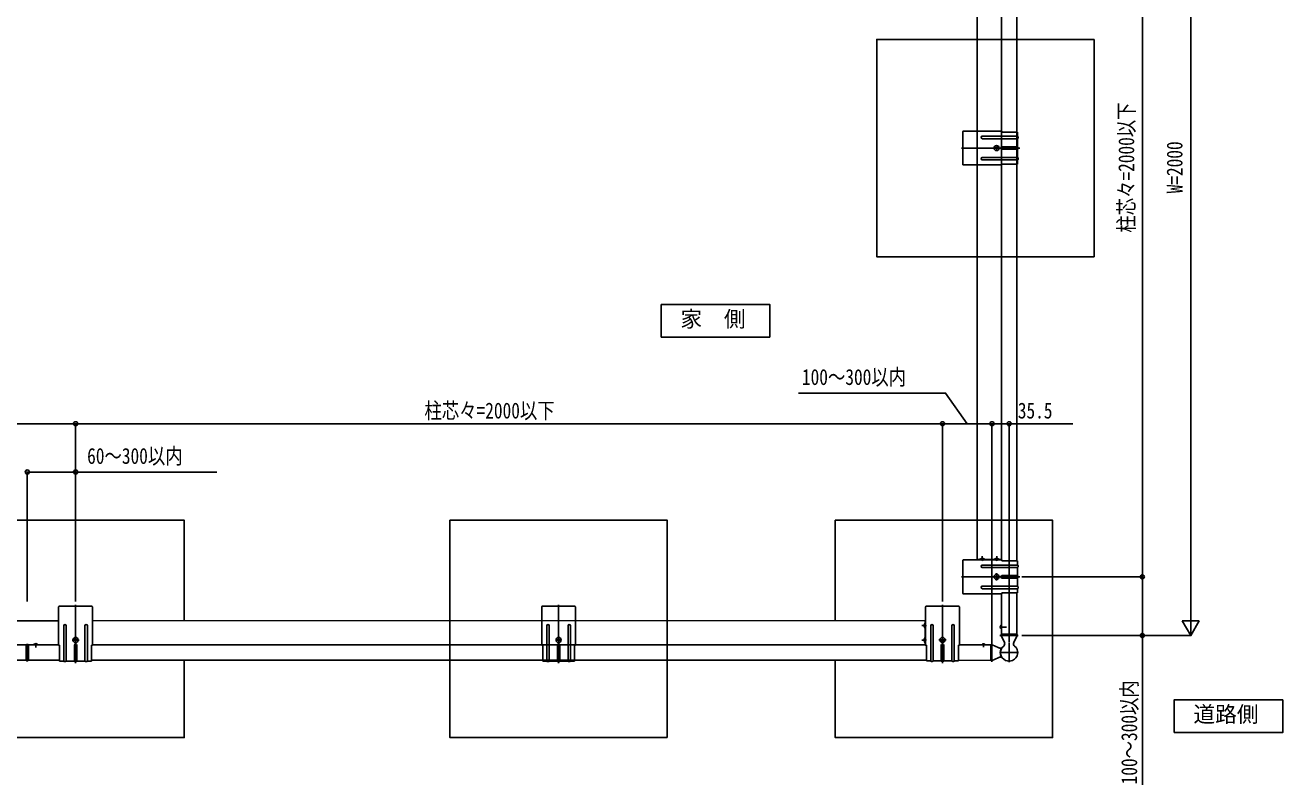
# Model space of a CAD drawing. Units: millimetres, scale not verified. Extents: x -4205 to 4205, y -2970 to 2970.
# Drawn here: x -7 to 2597, y 70 to 1644 of the extents above; entities that cross this region are included whole.
import ezdxf
from ezdxf.enums import TextEntityAlignment as Align

# ---------------------------------------------------------------- set-up
doc = ezdxf.new("R2010")
doc.units = ezdxf.units.MM
doc.header["$LTSCALE"] = 10
for name, color, linetype in [('0-1_USER1', 3, 'Continuous'), ('0-2_YKK_A1', 4, 'Continuous'), ('0-3_YKK_D', 6, 'Continuous')]:
    doc.layers.add(name, color=color, linetype=linetype)
doc.styles.add('ＭＳ ゴシック', font='')
doc.styles.get('ＭＳ ゴシック').set_extended_font_data('MS Gothic')

msp = doc.modelspace()

# ---------------------------------------------------------------- linework, layer by layer
at = {"layer": '0-1_USER1'}
for points in [[(1535.05, 997.54), (1535.05, 1065.04), (1310.05, 1065.04), (1310.05, 997.54)], [(2597.4, 246.22), (2372.4, 246.22), (2372.4, 178.72), (2597.4, 178.72)]]:
    msp.add_lwpolyline(points, close=True, dxfattribs=at)
at = {"layer": '0-2_YKK_A1'}
for p, q in [((1964.52, 2241.46), (1964.52, 536.97)), ((2014.52, 2241.46), (2014.52, 535.96)), ((2046.52, 2244.46), (2046.52, 533.96)), ((1934.52, 1355.71), (1934.52, 1422.71)), ((1936.02, 1424.21), (2015.52, 1424.21)), ((2048.02, 1413.71), (1975.02, 1413.71)), ((1975.02, 1408.71), (2048.02, 1408.71)), ((2015.52, 1422.21), (2015.52, 1424.21)), ((2015.52, 1422.21), (2048.02, 1422.21)), ((2048.02, 1422.21), (2048.02, 1413.71)), ((2048.02, 1408.71), (2048.02, 1391.71)), ((2049.02, 1409.71), (2049.02, 1412.71)), ((2052.72, 1389.21), (1931.86, 1389.21)), ((2004.04, 1390.65), (2004.04, 1391.61)), ((2048.02, 1391.71), (2015.82, 1391.71)), ((2015.82, 1386.71), (2048.02, 1386.71)), ((2048.02, 1386.71), (2048.02, 1369.71)), ((2049.02, 1387.71), (2049.02, 1390.71)), ((1975.02, 1369.71), (2048.02, 1369.71)), ((2048.02, 1364.71), (1975.02, 1364.71)), ((2048.02, 1356.21), (2015.52, 1356.21)), ((2015.52, 1354.21), (2015.52, 1356.21)), ((2048.02, 1364.71), (2048.02, 1356.21)), ((2049.02, 1368.71), (2049.02, 1365.71)), ((2015.52, 1354.21), (1936.02, 1354.21)), ((1934.52, 534.46), (1934.52, 467.46)), ((2015.52, 535.96), (1936.02, 535.96)), ((1980.72, 535.97), (1968.92, 535.97)), ((1974.82, 543.97), (1974.82, 535.19)), ((2048.02, 525.46), (1975.02, 525.46)), ((1980.2, 536.97), (1999.45, 536.97)), ((1980.72, 536.47), (1980.72, 535.97)), ((2010.72, 535.97), (1998.92, 535.97)), ((2004.82, 543.97), (2004.82, 534.47)), ((2010.72, 536.47), (2010.72, 535.97)), ((2015.52, 535.96), (2015.52, 533.96)), ((2048.02, 533.96), (2015.52, 533.96)), ((2048.02, 525.46), (2048.02, 533.96)), ((2049.02, 521.46), (2049.02, 524.46)), ((2052.72, 500.96), (1931.86, 500.96)), ((1975.02, 520.46), (2048.02, 520.46)), ((2008.77, 500.96), (2000.27, 500.96)), ((2004.04, 499.52), (2004.04, 498.56)), ((2004.52, 508.26), (2004.52, 493.66)), ((2015.82, 503.46), (2048.02, 503.46)), ((2048.02, 498.46), (2015.82, 498.46)), ((2048.02, 503.46), (2048.02, 520.46)), ((2048.02, 481.46), (2048.02, 498.46)), ((2049.02, 502.46), (2049.02, 499.46)), ((1975.02, 481.46), (2048.02, 481.46)), ((2048.02, 476.46), (1975.02, 476.46)), ((2048.02, 467.96), (2048.02, 476.46)), ((2049.02, 480.46), (2049.02, 477.46)), ((1892.52, 322.02), (1892.52, 442.88)), ((1936.02, 465.96), (2015.52, 465.96)), ((2014.52, 381.96), (2014.52, 465.96)), ((2015.52, 467.96), (2048.02, 467.96)), ((2015.52, 467.96), (2015.52, 465.96)), ((2046.52, 467.96), (2046.52, 381.96)), ((62.02, 359.12), (62.02, 438.62)), ((63.52, 440.12), (130.52, 440.12)), ((97.02, 321.92), (97.02, 442.78)), ((132.02, 438.62), (132.02, 359.12)), ((1062.52, 359.12), (1062.52, 438.62)), ((1064.02, 440.12), (1131.02, 440.12)), ((1097.52, 321.92), (1097.52, 442.78)), ((1132.52, 438.62), (1132.52, 359.12)), ((1857.52, 359.22), (1857.52, 438.72)), ((1859.02, 440.22), (1926.02, 440.22)), ((1927.52, 438.72), (1927.52, 359.22)), ((62.02, 410.12), (-1866.98, 410.12)), ((72.52, 326.62), (72.52, 399.62)), ((77.52, 399.62), (77.52, 326.62)), ((116.52, 399.62), (116.52, 326.62)), ((121.52, 326.62), (121.52, 399.62)), ((1856.52, 410.22), (132.02, 410.12)), ((1073.02, 326.62), (1073.02, 399.62)), ((1078.02, 399.62), (1078.02, 326.62)), ((1117.02, 399.62), (1117.02, 326.62)), ((1122.02, 326.62), (1122.02, 399.62)), ((1849.52, 399.92), (1858.3, 399.92)), ((1856.52, 394.54), (1856.52, 375.3)), ((1857.01, 394.02), (1857.52, 394.02)), ((1857.52, 394.02), (1857.52, 405.82)), ((1868.02, 326.72), (1868.02, 399.72)), ((1873.02, 399.72), (1873.02, 326.72)), ((1912.02, 399.72), (1912.02, 326.72)), ((1917.02, 326.72), (1917.02, 399.72)), ((2011.02, 396.96), (2025.17, 396.96)), ((2012.55, 399.01), (2014.37, 398.11)), ((2012.55, 394.91), (2014.37, 395.82)), ((2014.98, 396.96), (2014.37, 398.11)), ((2014.98, 396.96), (2014.37, 395.82)), ((2014.52, 393.37), (2014.52, 400.56)), ((89.72, 370.12), (104.32, 370.12)), ((97.02, 365.87), (97.02, 374.37)), ((98.46, 370.6), (99.42, 370.6)), ((1098.96, 370.6), (1099.92, 370.6)), ((1849.52, 369.92), (1859.02, 369.92)), ((1857.52, 364.02), (1857.52, 375.82)), ((1885.22, 370.22), (1899.82, 370.22)), ((1892.52, 365.97), (1892.52, 374.47)), ((1893.96, 370.7), (1894.92, 370.7)), ((2049.46, 379.46), (2011.58, 379.46)), ((2014.02, 381.16), (2014.02, 379.41)), ((2014.05, 379.29), (2020.83, 364.74)), ((2014.32, 381.46), (2028.17, 381.46)), ((2046.52, 381.96), (2014.52, 381.96)), ((2016.47, 381.96), (2016.47, 381.46)), ((2018.74, 381.96), (2018.74, 381.46)), ((2019.92, 381.96), (2019.92, 381.46)), ((2021.22, 381.96), (2021.22, 381.46)), ((2024.52, 381.96), (2024.52, 381.46)), ((2026.02, 381.96), (2026.02, 381.46)), ((2028.27, 381.26), (2028.17, 381.26)), ((2032.77, 381.26), (2028.27, 381.26)), ((2032.87, 381.26), (2032.77, 381.26)), ((2032.87, 381.46), (2046.72, 381.46)), ((2035.02, 381.96), (2035.02, 381.46)), ((2036.52, 381.96), (2036.52, 381.46)), ((2039.82, 381.96), (2039.82, 381.46)), ((2040.21, 364.74), (2046.99, 379.29)), ((2041.12, 381.96), (2041.12, 381.46)), ((2042.29, 381.96), (2042.29, 381.46)), ((2044.57, 381.96), (2044.57, 381.46)), ((2047.02, 379.41), (2047.02, 381.16)), ((-1867.98, 360.12), (-5.48, 360.12)), ((-5.48, 328.12), (-5.48, 360.12)), ((-4.98, 359.61), (-4.98, 360.32)), ((-4.98, 328.64), (-4.98, 359.61)), ((-4.7, 360.62), (-2.98, 360.72)), ((-2.98, 325.82), (-2.98, 362.2)), ((-2.98, 360.72), (-1.26, 360.62)), ((-0.98, 360.32), (-0.98, 359.61)), ((-0.98, 359.61), (-0.98, 328.64)), ((-0.48, 360.12), (62.02, 360.12)), ((-0.48, 328.12), (-0.48, 360.12)), ((18.12, 360.12), (10.92, 360.12)), ((12.47, 362.09), (13.37, 360.27)), ((14.52, 359.66), (13.37, 360.27)), ((14.52, 363.62), (14.52, 354.47)), ((14.52, 359.66), (15.66, 360.27)), ((16.57, 362.09), (15.66, 360.27)), ((62.02, 359.12), (64.02, 359.12)), ((64.02, 326.62), (64.02, 359.12)), ((94.52, 358.82), (94.52, 326.62)), ((99.52, 326.62), (99.52, 358.82)), ((130.02, 359.12), (130.02, 326.62)), ((130.02, 359.12), (132.02, 359.12)), ((1856.52, 360.22), (132.02, 360.12)), ((1062.52, 359.12), (1064.52, 359.12)), ((1064.52, 326.62), (1064.52, 359.12)), ((1095.02, 358.82), (1095.02, 326.62)), ((1100.02, 326.62), (1100.02, 358.82)), ((1130.52, 359.12), (1130.52, 326.62)), ((1130.52, 359.12), (1132.52, 359.12)), ((1857.01, 364.02), (1857.52, 364.02)), ((1857.52, 359.22), (1859.52, 359.22)), ((1859.52, 326.72), (1859.52, 359.22)), ((1890.02, 358.92), (1890.02, 326.72)), ((1895.02, 326.72), (1895.02, 358.92)), ((1925.52, 359.22), (1925.52, 326.72)), ((1925.52, 359.22), (1927.52, 359.22)), ((1927.52, 360.06), (1992.52, 359.96)), ((1981.12, 359.96), (1973.92, 359.96)), ((1975.47, 361.93), (1976.37, 360.12)), ((1977.52, 359.51), (1976.37, 360.12)), ((1977.52, 363.46), (1977.52, 355.43)), ((1977.52, 359.51), (1978.66, 360.12)), ((1979.57, 361.93), (1978.66, 360.12)), ((1992.52, 327.96), (1992.52, 359.96)), ((1992.52, 358.02), (1993.02, 358.02)), ((1992.52, 355.74), (1993.02, 355.74)), ((1992.52, 354.56), (1993.02, 354.56)), ((1992.52, 353.26), (1993.02, 353.26)), ((1992.52, 349.96), (1993.02, 349.96)), ((1992.52, 348.46), (1993.02, 348.46)), ((1992.52, 339.46), (1993.02, 339.46)), ((1993.02, 346.31), (1993.02, 360.16)), ((1993.02, 355.56), (1993.02, 353.17)), ((1993.02, 347.76), (1993.02, 345.86)), ((1993.02, 327.76), (1993.02, 341.61)), ((1993.22, 346.31), (1993.22, 346.21)), ((1995.14, 360.46), (1993.32, 360.46)), ((1995.02, 324.68), (1995.02, 363.62)), ((1995.07, 360.16), (1995.14, 360.46)), ((2013.94, 351.7), (1995.14, 360.46)), ((2050.22, 343.96), (2010.82, 343.96)), ((2014.35, 351.17), (2014.36, 351.18)), ((2030.52, 324.26), (2030.52, 363.66)), ((-5.48, 328.12), (-1869.98, 328.12)), ((-4.98, 327.93), (-4.98, 328.64)), ((-0.98, 328.64), (-0.98, 327.93)), ((64.02, 328.12), (-0.48, 328.12)), ((72.52, 326.62), (64.02, 326.62)), ((76.52, 325.62), (73.52, 325.62)), ((94.52, 326.62), (77.52, 326.62)), ((95.52, 325.62), (98.52, 325.62)), ((116.52, 326.62), (99.52, 326.62)), ((117.52, 325.62), (120.52, 325.62)), ((130.02, 326.62), (121.52, 326.62)), ((1859.52, 328.22), (130.02, 328.12)), ((1073.02, 326.62), (1064.52, 326.62)), ((1077.02, 325.62), (1074.02, 325.62)), ((1095.02, 326.62), (1078.02, 326.62)), ((1096.02, 325.62), (1099.02, 325.62)), ((1117.02, 326.62), (1100.02, 326.62)), ((1118.02, 325.62), (1121.02, 325.62)), ((1130.52, 326.62), (1122.02, 326.62)), ((1868.02, 326.72), (1859.52, 326.72)), ((1872.02, 325.72), (1869.02, 325.72)), ((1890.02, 326.72), (1873.02, 326.72)), ((1891.02, 325.72), (1894.02, 325.72)), ((1912.02, 326.72), (1895.02, 326.72)), ((1913.02, 325.72), (1916.02, 325.72)), ((1925.52, 326.72), (1917.02, 326.72)), ((1925.52, 328.06), (1992.52, 327.96)), ((1992.52, 337.96), (1993.02, 337.96)), ((1992.52, 334.66), (1993.02, 334.66)), ((1992.52, 333.36), (1993.02, 333.36)), ((1992.52, 332.19), (1993.02, 332.19)), ((1992.52, 329.91), (1993.02, 329.91)), ((1993.02, 333.36), (1993.02, 330.96)), ((1993.32, 327.46), (1995.14, 327.46)), ((1995.14, 327.46), (1995.07, 327.76)), ((1995.14, 327.46), (2013.94, 336.23))]:
    msp.add_line(p, q, dxfattribs=at)
for points in [[(2206.52, 1614.22), (2206.52, 1164.22), (1756.52, 1164.22), (1756.52, 1614.22)], [(1322.52, 168.12), (872.52, 168.12), (872.52, 618.12), (1322.52, 618.12)]]:
    msp.add_lwpolyline(points, close=True, dxfattribs=at)
for points in [[(2003.08, 1388.73), (2002.12, 1388.73), (2002.12, 1389.69), (2003.08, 1389.69)], [(2004.04, 1391.61), (2005, 1391.61), (2005, 1390.65)], [(2005, 1387.77), (2005, 1386.81), (2004.04, 1386.81), (2004.04, 1387.77)], [(2005.96, 1389.69), (2006.92, 1389.69), (2006.92, 1388.73), (2005.96, 1388.73)], [(-127.98, 410.12), (-127.98, 618.12), (322.02, 618.12), (322.02, 410.12)], [(1670.42, 410.12), (1670.42, 618.12), (2120.42, 618.12), (2120.42, 168.12), (1670.42, 168.12), (1670.42, 328.12)], [(1964.02, 535.96), (1964.02, 536.97), (1969.45, 536.97)], [(1980.72, 536.47), (1968.92, 536.47), (1968.92, 535.97)], [(1972.32, 538.58), (1973.68, 535.8), (1974.82, 535.19)], [(1977.32, 538.58), (1975.97, 535.8), (1974.82, 535.19)], [(2010.72, 536.47), (1998.92, 536.47), (1998.92, 535.97)], [(2002.32, 538.58), (2003.68, 535.8), (2004.82, 535.19)], [(2007.32, 538.58), (2005.97, 535.8), (2004.82, 535.19)], [(2010.2, 536.97), (2015.02, 536.97), (2015.02, 535.96)], [(2010.2, 536.97), (2015.02, 536.97), (2015.02, 535.96)], [(2003.08, 501.44), (2002.12, 501.44), (2002.12, 500.48), (2003.08, 500.48)], [(2005, 502.4), (2005, 503.36), (2004.04, 503.36), (2004.04, 502.4)], [(2004.04, 498.56), (2005, 498.56), (2005, 499.52)], [(2005.96, 500.48), (2006.92, 500.48), (2006.92, 501.44), (2005.96, 501.44)], [(1854.91, 402.42), (1857.69, 401.06), (1858.3, 399.92)], [(1854.91, 397.42), (1857.69, 398.77), (1858.3, 399.92)], [(1857.52, 410.72), (1856.52, 410.72), (1856.52, 405.3)], [(1857.01, 394.02), (1857.01, 405.82), (1857.52, 405.82)], [(95.58, 369.64), (94.62, 369.64), (94.62, 370.6), (95.58, 370.6)], [(96.54, 371.56), (96.54, 372.52), (97.5, 372.52), (97.5, 371.56)], [(97.5, 368.68), (97.5, 367.72), (96.54, 367.72), (96.54, 368.68)], [(99.42, 370.6), (99.42, 369.64), (98.46, 369.64)], [(1096.08, 369.64), (1095.12, 369.64), (1095.12, 370.6), (1096.08, 370.6)], [(1097.04, 371.56), (1097.04, 372.52), (1098, 372.52), (1098, 371.56)], [(1098, 368.68), (1098, 367.72), (1097.04, 367.72), (1097.04, 368.68)], [(1099.92, 370.6), (1099.92, 369.64), (1098.96, 369.64)], [(1854.91, 372.42), (1857.69, 371.06), (1858.3, 369.92)], [(1854.91, 367.42), (1857.69, 368.77), (1858.3, 369.92)], [(1857.01, 364.02), (1857.01, 375.82), (1857.52, 375.82)], [(1891.08, 369.74), (1890.12, 369.74), (1890.12, 370.7), (1891.08, 370.7)], [(1892.04, 371.66), (1892.04, 372.62), (1893, 372.62), (1893, 371.66)], [(1893, 368.78), (1893, 367.82), (1892.04, 367.82), (1892.04, 368.78)], [(1894.92, 370.7), (1894.92, 369.74), (1893.96, 369.74)], [(1856.52, 364.54), (1856.52, 359.72), (1857.52, 359.72)], [(1993.22, 346.21), (1993.22, 341.71), (1993.22, 341.61)], [(322.02, 328.12), (322.02, 168.12), (-127.98, 168.12), (-127.98, 328.12)], [(-1.26, 327.63), (-2.98, 327.52), (-4.7, 327.63)]]:
    msp.add_lwpolyline(points, dxfattribs=at)
for centre in [(2004.52, 1389.21), (2004.52, 500.96), (97.02, 370.12), (1097.52, 370.12), (1892.52, 370.22)]:
    msp.add_circle(centre, 5.3, dxfattribs=at)
for centre, radius, start, end in [((1936.02, 1422.71), 1.5, 90, 180), ((1975.02, 1411.21), 2.5, 90, 270), ((2048.02, 1412.71), 1, 0, 90), ((2048.02, 1409.71), 1, 270, 0), ((2003.08, 1390.65), 0.96, 270, 0), ((2003.08, 1387.77), 0.96, 0, 90), ((2005.96, 1390.65), 0.96, 180, 270), ((2005.96, 1387.77), 0.96, 90, 180), ((2015.82, 1389.21), 2.5, 90, 270), ((2048.02, 1390.71), 1, 0, 90), ((2048.02, 1387.71), 1, 270, 0), ((1936.02, 1355.71), 1.5, 180, 270), ((1975.02, 1367.21), 2.5, 90, 270), ((2048.02, 1368.71), 1, 0, 90), ((2048.02, 1365.71), 1, 270, 0), ((1936.02, 534.46), 1.5, 90, 180), ((1974.82, 530.73), 8.23, 44.2189, 135.7811), ((1975.02, 522.96), 2.5, 90, 270), ((2004.82, 530.73), 8.23, 44.2189, 135.7811), ((2048.02, 524.46), 1, 0, 90), ((2048.02, 521.46), 1, 270, 0), ((2003.08, 502.4), 0.96, 270, 0), ((2003.08, 499.52), 0.96, 0, 90), ((2005.96, 502.4), 0.96, 180, 270), ((2005.96, 499.52), 0.96, 90, 180), ((2015.82, 500.96), 2.5, 90, 270), ((2048.02, 502.46), 1, 0, 90), ((2048.02, 499.46), 1, 270, 0), ((1975.02, 478.96), 2.5, 90, 270), ((2048.02, 480.46), 1, 0, 90), ((2048.02, 477.46), 1, 270, 0), ((1936.02, 467.46), 1.5, 180, 270), ((63.52, 438.62), 1.5, 90, 180), ((130.52, 438.62), 1.5, 0, 90), ((1064.02, 438.62), 1.5, 90, 180), ((1131.02, 438.62), 1.5, 0, 90), ((1859.02, 438.72), 1.5, 90, 180), ((1926.02, 438.72), 1.5, 0, 90), ((75.02, 399.62), 2.5, 0, 180), ((119.02, 399.62), 2.5, 0, 180), ((1075.52, 399.62), 2.5, 0, 180), ((1119.52, 399.62), 2.5, 0, 180), ((1862.75, 399.92), 8.23, 134.2189, 225.7811), ((1870.52, 399.72), 2.5, 0, 180), ((1914.52, 399.72), 2.5, 0, 180), ((2016.22, 396.96), 4.2, 117.28096, 242.71904), ((2014.37, 400.56), 0.154, 0, 117.28096), ((2014.37, 393.37), 0.154, 242.71904, 0), ((95.58, 371.56), 0.96, 270, 0), ((95.58, 368.68), 0.96, 0, 90), ((98.46, 371.56), 0.96, 180, 270), ((98.46, 368.68), 0.96, 90, 180), ((1096.08, 371.56), 0.96, 270, 0), ((1096.08, 368.68), 0.96, 0, 90), ((1098.96, 371.56), 0.96, 180, 270), ((1098.96, 368.68), 0.96, 90, 180), ((1862.75, 369.92), 8.23, 134.2189, 225.7811), ((1891.08, 371.66), 0.96, 270, 0), ((1891.08, 368.78), 0.96, 0, 90), ((1893.96, 371.66), 0.96, 180, 270), ((1893.96, 368.78), 0.96, 90, 180), ((2014.32, 381.16), 0.3, 90, 180), ((2014.32, 379.41), 0.3, 180, 205), ((2015.39, 362.21), 6, 309.66591, 25.00003), ((2045.65, 362.21), 6, 154.99997, 230.33409), ((2046.72, 381.16), 0.3, 0, 90), ((2046.72, 379.41), 0.3, 335, 0), ((-4.68, 360.32), 0.3, 93.5, 180), ((-1.28, 360.32), 0.3, 0, 86.5), ((10.92, 360.28), 0.154, 152.71904, 270), ((14.52, 358.42), 4.2, 27.28096, 152.71904), ((18.12, 360.28), 0.154, 270, 27.28096), ((97.02, 358.82), 2.5, 0, 180), ((1097.52, 358.82), 2.5, 0, 180), ((1892.52, 358.92), 2.5, 0, 180), ((1973.92, 360.12), 0.154, 152.71904, 270), ((1977.52, 358.26), 4.2, 27.28096, 152.71904), ((1981.12, 360.12), 0.154, 270, 27.28096), ((1993.32, 360.16), 0.3, 90, 180), ((2012.28, 359.09), 6, 245, 320.33515), ((2030.52, 343.96), 18, 155.93932, 204.06068), ((2030.52, 343.96), 17.7, 129.66591, 245.97116), ((2013.81, 351.43), 0.3, 335.93932, 65), ((2030.52, 343.96), 17.7, 294.03817, 50.33409), ((-4.68, 327.93), 0.3, 180, 266.5), ((-1.28, 327.93), 0.3, 273.5, 0), ((73.52, 326.62), 1, 180, 270), ((76.52, 326.62), 1, 270, 0), ((95.52, 326.62), 1, 180, 270), ((98.52, 326.62), 1, 270, 0), ((117.52, 326.62), 1, 180, 270), ((120.52, 326.62), 1, 270, 0), ((1074.02, 326.62), 1, 180, 270), ((1077.02, 326.62), 1, 270, 0), ((1096.02, 326.62), 1, 180, 270), ((1099.02, 326.62), 1, 270, 0), ((1118.02, 326.62), 1, 180, 270), ((1121.02, 326.62), 1, 270, 0), ((1869.02, 326.72), 1, 180, 270), ((1872.02, 326.72), 1, 270, 0), ((1891.02, 326.72), 1, 180, 270), ((1894.02, 326.72), 1, 270, 0), ((1913.02, 326.72), 1, 180, 270), ((1916.02, 326.72), 1, 270, 0), ((1993.32, 327.76), 0.3, 180, 270), ((2012.28, 328.84), 6, 39.66485, 115), ((2013.81, 336.5), 0.3, 295, 24.06068), ((2030.52, 343.96), 17.7, 245.97116, 294.02884)]:
    msp.add_arc(centre, radius, start, end, dxfattribs=at)
at = {"layer": '0-3_YKK_D'}
for p, q in [((2406.52, 414.46), (2406.52, 2344.46)), ((2306.52, 500.96), (2306.52, 2277.46)), ((-1902.98, 818.12), (97.02, 818.12)), ((97.02, 450.12), (97.02, 819.12)), ((97.02, 450.12), (97.02, 819.12)), ((97.02, 818.12), (1892.52, 818.12)), ((1892.52, 450.12), (1892.52, 819.12)), ((1892.52, 450.12), (1892.52, 819.12)), ((1892.52, 818.12), (1995.02, 818.12)), ((1995.02, 364.62), (1995.02, 819.12)), ((1995.02, 364.62), (1995.02, 819.12)), ((2030.52, 364.66), (2030.52, 819.12)), ((-2.98, 450.12), (-2.98, 719.12)), ((97.02, 450.12), (97.02, 719.12)), ((2056.52, 500.96), (2307.52, 500.96)), ((2056.52, 500.96), (2307.52, 500.96)), ((2406.52, 379.46), (2406.52, 440.09)), ((2406.52, 379.46), (2389.02, 409.78)), ((2424.02, 409.78), (2389.02, 409.78)), ((2406.52, 379.46), (2424.02, 409.78)), ((2056.52, 379.46), (2407.52, 379.46)), ((2056.52, 379.46), (2307.52, 379.46))]:
    msp.add_line(p, q, dxfattribs=at)
for points in [[(1943.77, 818.12), (1898.81, 881.62), (1594.41, 881.62)], [(1995.02, 818.12), (2030.52, 818.12), (2162.32, 818.12)], [(-2.98, 718.12), (97.02, 718.12), (389.62, 718.12)], [(2306.52, 500.96), (2306.52, 379.46), (2306.52, 70.06)]]:
    msp.add_lwpolyline(points, dxfattribs=at)
for centre in [(97.02, 818.12), (97.02, 818.12), (1892.52, 818.12), (1995.02, 818.12), (1995.02, 818.12), (2030.52, 818.12), (-2.98, 718.12), (97.02, 718.12), (2306.52, 500.96), (2306.52, 500.96), (2306.52, 379.46)]:
    msp.add_circle(centre, 4.25, dxfattribs=at)

# ---------------------------------------------------------------- texts
at = {"layer": '0-1_USER1', "style": 'ＭＳ ゴシック'}
for s, p in [('家\u3000側', (1349.76, 1008.79)), ('道路側', (2412.11, 189.97))]:
    msp.add_text(s, height=32.99, dxfattribs=at).set_placement(p, align=Align.BOTTOM_LEFT)
at = {"layer": '0-3_YKK_D', "style": 'ＭＳ ゴシック', "width": 0.8}
for s, p in [('柱芯々=2000以下', (2299.52, 1214.01)), ('W=2000', (2399.52, 1295.46)), ('100～300以内', (2305.52, 71.06))]:
    msp.add_text(s, height=32.99, rotation=90, dxfattribs=at).set_placement(p, align=Align.BOTTOM_LEFT)
for s, p in [('100～300以内', (1601.41, 888.62)), ('柱芯々=2000以下', (819.57, 819.12)), ('35.5', (2048.52, 819.12)), ('60～300以内', (121.02, 725.12))]:
    msp.add_text(s, height=32.99, dxfattribs=at).set_placement(p, align=Align.BOTTOM_LEFT)

doc.saveas('drawing.dxf')
